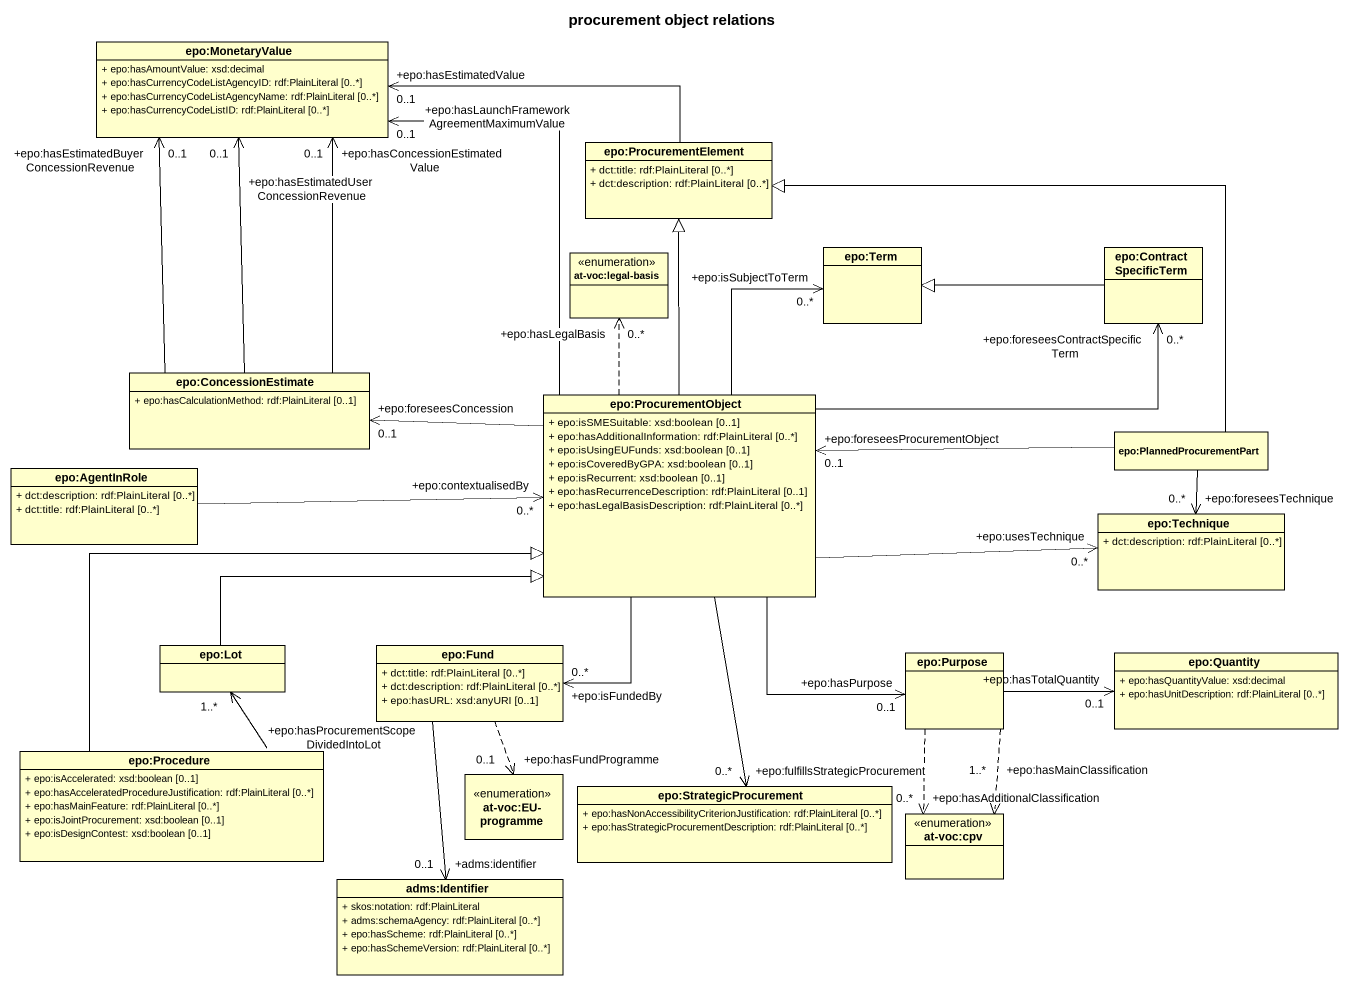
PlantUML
@startuml
title procurement object relations
hide circle
hide empty members
skinparam classAttributeIconSize 0
class "epo:MonetaryValue" as epo_MonetaryValue {
  + epo:hasAmountValue: xsd:decimal
  + epo:hasCurrencyCodeListAgencyID: rdf:PlainLiteral [0..*]
  + epo:hasCurrencyCodeListAgencyName: rdf:PlainLiteral [0..*]
  + epo:hasCurrencyCodeListID: rdf:PlainLiteral [0..*]
}
class "epo:ProcurementElement" as epo_ProcurementElement {
  + dct:title: rdf:PlainLiteral [0..*]
  + dct:description: rdf:PlainLiteral [0..*]
}
enum "at-voc:legal-basis" as at_voc_legal_basis
class "epo:Term" as epo_Term
class "epo:ContractSpecificTerm" as epo_ContractSpecificTerm
class "epo:ConcessionEstimate" as epo_ConcessionEstimate {
  + epo:hasCalculationMethod: rdf:PlainLiteral [0..1]
}
class "epo:ProcurementObject" as epo_ProcurementObject {
  + epo:isSMESuitable: xsd:boolean [0..1]
  + epo:hasAdditionalInformation: rdf:PlainLiteral [0..*]
  + epo:isUsingEUFunds: xsd:boolean [0..1]
  + epo:isCoveredByGPA: xsd:boolean [0..1]
  + epo:isRecurrent: xsd:boolean [0..1]
  + epo:hasRecurrenceDescription: rdf:PlainLiteral [0..1]
  + epo:hasLegalBasisDescription: rdf:PlainLiteral [0..*]
}
class "epo:PlannedProcurementPart" as epo_PlannedProcurementPart
class "epo:AgentInRole" as epo_AgentInRole {
  + dct:description: rdf:PlainLiteral [0..*]
  + dct:title: rdf:PlainLiteral [0..*]
}
class "epo:Technique" as epo_Technique {
  + dct:description: rdf:PlainLiteral [0..*]
}
class "epo:Lot" as epo_Lot
class "epo:Fund" as epo_Fund {
  + dct:title: rdf:PlainLiteral [0..*]
  + dct:description: rdf:PlainLiteral [0..*]
  + epo:hasURL: xsd:anyURI [0..1]
}
class "epo:Purpose" as epo_Purpose
class "epo:Quantity" as epo_Quantity {
  + epo:hasQuantityValue: xsd:decimal
  + epo:hasUnitDescription: rdf:PlainLiteral [0..*]
}
class "epo:Procedure" as epo_Procedure {
  + epo:isAccelerated: xsd:boolean [0..1]
  + epo:hasAcceleratedProcedureJustification: rdf:PlainLiteral [0..*]
  + epo:hasMainFeature: rdf:PlainLiteral [0..*]
  + epo:isJointProcurement: xsd:boolean [0..1]
  + epo:isDesignContest: xsd:boolean [0..1]
}
enum "at-voc:EU-programme" as at_voc_EU_programme
class "epo:StrategicProcurement" as epo_StrategicProcurement {
  + epo:hasNonAccessibilityCriterionJustification: rdf:PlainLiteral [0..*]
  + epo:hasStrategicProcurementDescription: rdf:PlainLiteral [0..*]
}
enum "at-voc:cpv" as at_voc_cpv
class "adms:Identifier" as adms_Identifier {
  + skos:notation: rdf:PlainLiteral
  + adms:schemaAgency: rdf:PlainLiteral [0..*]
  + epo:hasScheme: rdf:PlainLiteral [0..*]
  + epo:hasSchemeVersion: rdf:PlainLiteral [0..*]
}
epo_ProcurementElement -left-> "+epo:hasEstimatedValue\n0..1" epo_MonetaryValue
epo_ContractSpecificTerm -left-|> epo_Term
epo_ConcessionEstimate -up-> "+epo:hasConcessionEstimatedValue\n0..1" epo_MonetaryValue
epo_ConcessionEstimate -up-> "+epo:hasEstimatedBuyerConcessionRevenue\n0..1" epo_MonetaryValue
epo_ConcessionEstimate -up-> "+epo:hasEstimatedUserConcessionRevenue\n0..1" epo_MonetaryValue
epo_ProcurementObject -up-> "+epo:hasLaunchFrameworkAgreementMaximumValue\n0..1" epo_MonetaryValue
epo_ProcurementObject -up-|> epo_ProcurementElement
epo_ProcurementObject .up.> "+epo:hasLegalBasis\n0..*" at_voc_legal_basis
epo_ProcurementObject -up-> "+epo:isSubjectToTerm\n0..*" epo_Term
epo_ProcurementObject -right-> "+epo:foreseesContractSpecificTerm\n0..*" epo_ContractSpecificTerm
epo_ProcurementObject -left-> "+epo:foreseesConcession\n0..1" epo_ConcessionEstimate
epo_ProcurementObject -right-> "+epo:usesTechnique\n0..*" epo_Technique
epo_ProcurementObject --> "+epo:isFundedBy\n0..*" epo_Fund
epo_ProcurementObject --> "+epo:hasPurpose\n0..1" epo_Purpose
epo_ProcurementObject --> "+epo:fulfillsStrategicProcurement\n0..*" epo_StrategicProcurement
epo_PlannedProcurementPart -left-|> epo_ProcurementElement
epo_PlannedProcurementPart -left-> "+epo:foreseesProcurementObject\n0..1" epo_ProcurementObject
epo_PlannedProcurementPart --> "+epo:foreseesTechnique\n0..*" epo_Technique
epo_AgentInRole -right-> "+epo:contextualisedBy\n0..*" epo_ProcurementObject
epo_Lot -right-|> epo_ProcurementObject
epo_Fund ..> "+epo:hasFundProgramme\n0..1" at_voc_EU_programme
epo_Fund --> "+adms:identifier\n0..1" adms_Identifier
epo_Purpose -right-> "+epo:hasTotalQuantity\n0..1" epo_Quantity
epo_Purpose ..> "+epo:hasAdditionalClassification\n0..*" at_voc_cpv
epo_Purpose ..> "+epo:hasMainClassification\n1..*" at_voc_cpv
epo_Procedure -up-|> epo_ProcurementObject
epo_Procedure -up-> "+epo:hasProcurementScopeDividedIntoLot\n1..*" epo_Lot
@enduml
